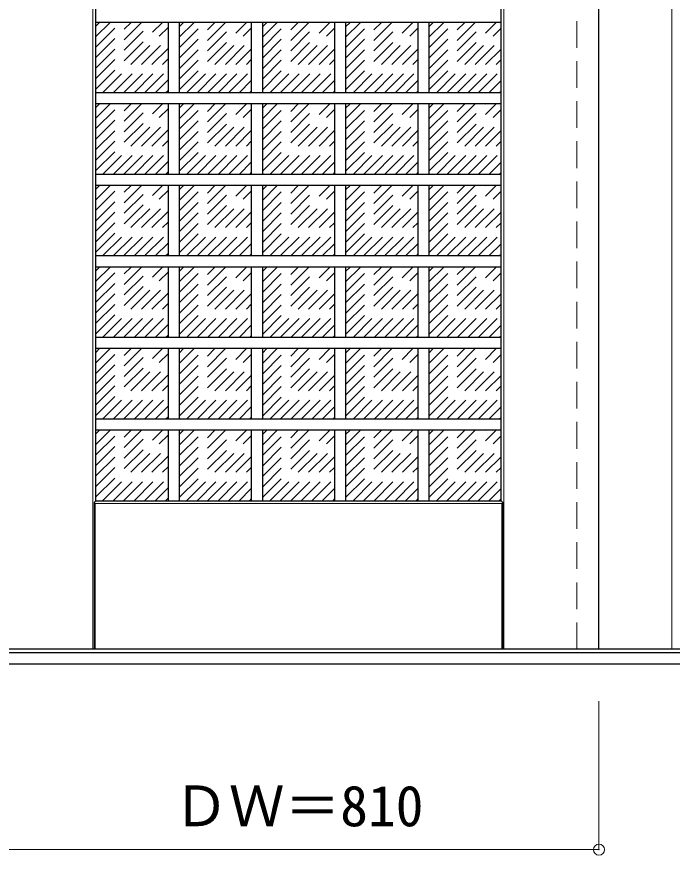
# Model space of a CAD drawing. Units: millimetres, scale not verified. Extents: x -6000 to 5700, y -4307 to 4260.
# Drawn here: x 2920 to 3804, y 1148 to 2278 of the extents above; entities that cross this region are included whole.
import ezdxf
from ezdxf.enums import TextEntityAlignment as Align

# ---------------------------------------------------------------- set-up
doc = ezdxf.new("R2010")
doc.units = ezdxf.units.MM
doc.header["$LTSCALE"] = 30
doc.header["$PDMODE"] = 32
doc.header["$PDSIZE"] = 15
doc.linetypes.add('CHAIN1', pattern=[8, 5, -1, 1, -1])
doc.linetypes.add('DASHED1', pattern=[1.8, 1.2, -0.6])
for name, color, linetype, lineweight in [('0-1_通り芯', 7, 'CHAIN1', 18), ('0-2_扉', 3, 'Continuous', 25), ('0-3_仕上げ', 4, 'Continuous', 9), ('0-4_枠', 3, 'Continuous', 25), ('0-B_寸法', 7, 'Continuous', 9), ('0-C_ハッチ', 4, 'DASHED1', 9)]:
    doc.layers.add(name, color=color, linetype=linetype, lineweight=lineweight)
doc.styles.add('ＭＳ ゴシック', font='')
doc.styles.get('ＭＳ ゴシック').set_extended_font_data('MS Gothic')

msp = doc.modelspace()

# ---------------------------------------------------------------- linework, layer by layer
at = {"layer": '0-1_通り芯'}
msp.add_line((-5490, 1406), (5690, 1406), dxfattribs=at)
at = {"layer": '0-2_扉', "color": 4, "linetype": 'DASHED1', "lineweight": 9}
msp.add_line((3675, 1426), (3675, 3409), dxfattribs=at)
at = {"layer": '0-2_扉'}
for p, q in [((3705, 1426), (3705, 3409)), ((4482, 1426), (2895, 1426))]:
    msp.add_line(p, q, dxfattribs=at)
at = {"layer": '0-3_仕上げ', "color": 7, "lineweight": 18}
for p, q in [((3023, 1426), (3023, 3409)), ((3577, 1426), (3577, 3409)), ((3803, 1426), (3803, 3409)), ((3024.5, 1623.5), (3027, 1626)), ((3024.5, 1426), (3024.5, 1623.5)), ((3026, 1622), (3024.5, 1623.5)), ((3026, 1426), (3026, 1622)), ((3026, 1622), (3574, 1622)), ((3573, 1626), (3575.5, 1623.5)), ((3574, 1622), (3575.5, 1623.5)), ((3574, 1426), (3574, 1622)), ((3575.5, 1426), (3575.5, 1623.5))]:
    msp.add_line(p, q, dxfattribs=at)
at = {"layer": '0-3_仕上げ', "color": 3, "lineweight": 25}
for p, q in [((3027, 1626), (3027, 3259)), ((3573, 1626), (3573, 3259)), ((3573, 2270.2), (3027, 2270.2)), ((3124.2, 2270.2), (3124.2, 2175.33)), ((3139.2, 2270.2), (3139.2, 2175.33)), ((3236.4, 2270.2), (3236.4, 2175.33)), ((3251.4, 2270.2), (3251.4, 2175.33)), ((3348.6, 2270.2), (3348.6, 2175.33)), ((3363.6, 2270.2), (3363.6, 2175.33)), ((3460.8, 2270.2), (3460.8, 2175.33)), ((3475.8, 2270.2), (3475.8, 2175.33)), ((3573, 2175.33), (3027, 2175.33)), ((3573, 2160.33), (3027, 2160.33)), ((3124.2, 2160.33), (3124.2, 2065.47)), ((3139.2, 2160.33), (3139.2, 2065.47)), ((3236.4, 2160.33), (3236.4, 2065.47)), ((3251.4, 2160.33), (3251.4, 2065.47)), ((3348.6, 2160.33), (3348.6, 2065.47)), ((3363.6, 2160.33), (3363.6, 2065.47)), ((3460.8, 2160.33), (3460.8, 2065.47)), ((3475.8, 2160.33), (3475.8, 2065.47)), ((3573, 2065.47), (3027, 2065.47)), ((3573, 2050.47), (3027, 2050.47)), ((3124.2, 2050.47), (3124.2, 1955.6)), ((3139.2, 2050.47), (3139.2, 1955.6)), ((3236.4, 2050.47), (3236.4, 1955.6)), ((3251.4, 2050.47), (3251.4, 1955.6)), ((3348.6, 2050.47), (3348.6, 1955.6)), ((3363.6, 2050.47), (3363.6, 1955.6)), ((3460.8, 2050.47), (3460.8, 1955.6)), ((3475.8, 2050.47), (3475.8, 1955.6)), ((3573, 1955.6), (3027, 1955.6)), ((3573, 1940.6), (3027, 1940.6)), ((3124.2, 1940.6), (3124.2, 1845.73)), ((3139.2, 1940.6), (3139.2, 1845.73)), ((3236.4, 1940.6), (3236.4, 1845.73)), ((3251.4, 1940.6), (3251.4, 1845.73)), ((3348.6, 1940.6), (3348.6, 1845.73)), ((3363.6, 1940.6), (3363.6, 1845.73)), ((3460.8, 1940.6), (3460.8, 1845.73)), ((3475.8, 1940.6), (3475.8, 1845.73)), ((3573, 1845.73), (3027, 1845.73)), ((3573, 1830.73), (3027, 1830.73)), ((3124.2, 1830.73), (3124.2, 1735.87)), ((3139.2, 1830.73), (3139.2, 1735.87)), ((3236.4, 1830.73), (3236.4, 1735.87)), ((3251.4, 1830.73), (3251.4, 1735.87)), ((3348.6, 1830.73), (3348.6, 1735.87)), ((3363.6, 1830.73), (3363.6, 1735.87)), ((3460.8, 1830.73), (3460.8, 1735.87)), ((3475.8, 1830.73), (3475.8, 1735.87)), ((3573, 1735.87), (3027, 1735.87)), ((3573, 1720.87), (3027, 1720.87)), ((3124.2, 1720.87), (3124.2, 1626)), ((3139.2, 1720.87), (3139.2, 1626)), ((3236.4, 1720.87), (3236.4, 1626)), ((3251.4, 1720.87), (3251.4, 1626)), ((3348.6, 1720.87), (3348.6, 1626)), ((3363.6, 1720.87), (3363.6, 1626)), ((3460.8, 1720.87), (3460.8, 1626)), ((3475.8, 1720.87), (3475.8, 1626)), ((3027, 1626), (3573, 1626))]:
    msp.add_line(p, q, dxfattribs=at)
at = {"layer": '0-4_枠'}
for p, q in [((4482, 1421), (1308, 1421)), ((4512, 1406), (1278, 1406))]:
    msp.add_line(p, q, dxfattribs=at)
at = {"layer": '0-B_寸法', "color": 4}
msp.add_lwpolyline([(2085, 1156), (3705, 1156), (3705, 1356)], dxfattribs=at)
at = {"layer": '0-B_寸法'}
msp.add_point((3705, 1156), dxfattribs=at)
at = {"layer": '0-C_ハッチ'}
for p, q in [((3027, 2180.39), (3116.81, 2270.2)), ((3027, 2194.53), (3102.67, 2270.2)), ((3027, 2208.67), (3088.53, 2270.2)), ((3027, 2222.81), (3074.39, 2270.2)), ((3027, 2236.96), (3060.24, 2270.2)), ((3027, 2251.1), (3046.1, 2270.2)), ((3027, 2265.24), (3031.96, 2270.2)), ((3139.2, 2179.45), (3229.95, 2270.2)), ((3139.2, 2193.59), (3215.81, 2270.2)), ((3139.2, 2207.73), (3201.66, 2270.2)), ((3139.2, 2221.88), (3187.52, 2270.2)), ((3139.2, 2236.02), (3173.38, 2270.2)), ((3139.2, 2250.16), (3159.24, 2270.2)), ((3139.2, 2264.3), (3145.1, 2270.2)), ((3251.4, 2179.45), (3342.15, 2270.2)), ((3251.4, 2193.59), (3328.01, 2270.2)), ((3251.4, 2207.73), (3313.86, 2270.2)), ((3251.4, 2221.88), (3299.72, 2270.2)), ((3251.4, 2236.02), (3285.58, 2270.2)), ((3251.4, 2250.16), (3271.44, 2270.2)), ((3251.4, 2264.3), (3257.3, 2270.2)), ((3363.6, 2179.45), (3454.35, 2270.2)), ((3363.6, 2193.59), (3440.21, 2270.2)), ((3363.6, 2207.73), (3426.06, 2270.2)), ((3363.6, 2221.88), (3411.92, 2270.2)), ((3363.6, 2236.02), (3397.78, 2270.2)), ((3363.6, 2250.16), (3383.64, 2270.2)), ((3363.6, 2264.3), (3369.5, 2270.2)), ((3475.8, 2179.45), (3566.55, 2270.2)), ((3475.8, 2193.59), (3552.41, 2270.2)), ((3475.8, 2207.73), (3538.26, 2270.2)), ((3475.8, 2221.88), (3524.12, 2270.2)), ((3475.8, 2236.02), (3509.98, 2270.2)), ((3475.8, 2250.16), (3495.84, 2270.2)), ((3475.8, 2264.3), (3481.7, 2270.2)), ((3036.09, 2175.33), (3124.2, 2263.45)), ((3149.22, 2175.33), (3236.4, 2262.51)), ((3261.42, 2175.33), (3348.6, 2262.51)), ((3373.62, 2175.33), (3460.8, 2262.51)), ((3485.82, 2175.33), (3573, 2262.51)), ((3050.23, 2175.33), (3124.2, 2249.3)), ((3163.37, 2175.33), (3236.4, 2248.37)), ((3275.57, 2175.33), (3348.6, 2248.37)), ((3387.77, 2175.33), (3460.8, 2248.37)), ((3499.97, 2175.33), (3573, 2248.37)), ((3064.37, 2175.33), (3124.2, 2235.16)), ((3177.51, 2175.33), (3236.4, 2234.22)), ((3289.71, 2175.33), (3348.6, 2234.22)), ((3401.91, 2175.33), (3460.8, 2234.22)), ((3514.11, 2175.33), (3573, 2234.22)), ((3078.51, 2175.33), (3124.2, 2221.02)), ((3191.65, 2175.33), (3236.4, 2220.08)), ((3303.85, 2175.33), (3348.6, 2220.08)), ((3416.05, 2175.33), (3460.8, 2220.08)), ((3528.25, 2175.33), (3573, 2220.08)), ((3092.66, 2175.33), (3124.2, 2206.88)), ((3205.79, 2175.33), (3236.4, 2205.94)), ((3317.99, 2175.33), (3348.6, 2205.94)), ((3430.19, 2175.33), (3460.8, 2205.94)), ((3542.39, 2175.33), (3573, 2205.94)), ((3106.8, 2175.33), (3124.2, 2192.73)), ((3219.94, 2175.33), (3236.4, 2191.8)), ((3332.14, 2175.33), (3348.6, 2191.8)), ((3444.34, 2175.33), (3460.8, 2191.8)), ((3556.54, 2175.33), (3573, 2191.8)), ((3120.94, 2175.33), (3124.2, 2178.59)), ((3234.08, 2175.33), (3236.4, 2177.66)), ((3346.28, 2175.33), (3348.6, 2177.66)), ((3458.48, 2175.33), (3460.8, 2177.66)), ((3570.68, 2175.33), (3573, 2177.66)), ((3027, 2070.52), (3116.81, 2160.33)), ((3027, 2084.66), (3102.67, 2160.33)), ((3027, 2098.81), (3088.53, 2160.33)), ((3027, 2112.95), (3074.39, 2160.33)), ((3027, 2127.09), (3060.24, 2160.33)), ((3027, 2141.23), (3046.1, 2160.33)), ((3027, 2155.37), (3031.96, 2160.33)), ((3139.2, 2069.58), (3229.95, 2160.33)), ((3139.2, 2083.73), (3215.81, 2160.33)), ((3139.2, 2097.87), (3201.66, 2160.33)), ((3139.2, 2112.01), (3187.52, 2160.33)), ((3139.2, 2126.15), (3173.38, 2160.33)), ((3139.2, 2140.29), (3159.24, 2160.33)), ((3139.2, 2154.44), (3145.1, 2160.33)), ((3251.4, 2069.58), (3342.15, 2160.33)), ((3251.4, 2083.73), (3328.01, 2160.33)), ((3251.4, 2097.87), (3313.86, 2160.33)), ((3251.4, 2112.01), (3299.72, 2160.33)), ((3251.4, 2126.15), (3285.58, 2160.33)), ((3251.4, 2140.29), (3271.44, 2160.33)), ((3251.4, 2154.44), (3257.3, 2160.33)), ((3363.6, 2069.58), (3454.35, 2160.33)), ((3363.6, 2083.73), (3440.21, 2160.33)), ((3363.6, 2097.87), (3426.06, 2160.33)), ((3363.6, 2112.01), (3411.92, 2160.33)), ((3363.6, 2126.15), (3397.78, 2160.33)), ((3363.6, 2140.29), (3383.64, 2160.33)), ((3363.6, 2154.44), (3369.5, 2160.33)), ((3475.8, 2069.58), (3566.55, 2160.33)), ((3475.8, 2083.73), (3552.41, 2160.33)), ((3475.8, 2097.87), (3538.26, 2160.33)), ((3475.8, 2112.01), (3524.12, 2160.33)), ((3475.8, 2126.15), (3509.98, 2160.33)), ((3475.8, 2140.29), (3495.84, 2160.33)), ((3475.8, 2154.44), (3481.7, 2160.33)), ((3036.09, 2065.47), (3124.2, 2153.58)), ((3149.22, 2065.47), (3236.4, 2152.64)), ((3261.42, 2065.47), (3348.6, 2152.64)), ((3373.62, 2065.47), (3460.8, 2152.64)), ((3485.82, 2065.47), (3573, 2152.64)), ((3050.23, 2065.47), (3124.2, 2139.44)), ((3163.37, 2065.47), (3236.4, 2138.5)), ((3275.57, 2065.47), (3348.6, 2138.5)), ((3387.77, 2065.47), (3460.8, 2138.5)), ((3499.97, 2065.47), (3573, 2138.5)), ((3064.37, 2065.47), (3124.2, 2125.29)), ((3177.51, 2065.47), (3236.4, 2124.36)), ((3289.71, 2065.47), (3348.6, 2124.36)), ((3401.91, 2065.47), (3460.8, 2124.36)), ((3514.11, 2065.47), (3573, 2124.36)), ((3078.51, 2065.47), (3124.2, 2111.15)), ((3191.65, 2065.47), (3236.4, 2110.22)), ((3303.85, 2065.47), (3348.6, 2110.22)), ((3416.05, 2065.47), (3460.8, 2110.22)), ((3528.25, 2065.47), (3573, 2110.22)), ((3092.66, 2065.47), (3124.2, 2097.01)), ((3205.79, 2065.47), (3236.4, 2096.07)), ((3317.99, 2065.47), (3348.6, 2096.07)), ((3430.19, 2065.47), (3460.8, 2096.07)), ((3542.39, 2065.47), (3573, 2096.07)), ((3106.8, 2065.47), (3124.2, 2082.87)), ((3219.94, 2065.47), (3236.4, 2081.93)), ((3332.14, 2065.47), (3348.6, 2081.93)), ((3444.34, 2065.47), (3460.8, 2081.93)), ((3556.54, 2065.47), (3573, 2081.93)), ((3120.94, 2065.47), (3124.2, 2068.73)), ((3234.08, 2065.47), (3236.4, 2067.79)), ((3346.28, 2065.47), (3348.6, 2067.79)), ((3458.48, 2065.47), (3460.8, 2067.79)), ((3570.68, 2065.47), (3573, 2067.79)), ((3027, 1960.65), (3116.81, 2050.47)), ((3027, 1974.8), (3102.67, 2050.47)), ((3027, 1988.94), (3088.53, 2050.47)), ((3027, 2003.08), (3074.39, 2050.47)), ((3027, 2017.22), (3060.24, 2050.47)), ((3027, 2031.36), (3046.1, 2050.47)), ((3027, 2045.51), (3031.96, 2050.47)), ((3139.2, 1959.72), (3229.95, 2050.47)), ((3139.2, 1973.86), (3215.81, 2050.47)), ((3139.2, 1988), (3201.66, 2050.47)), ((3139.2, 2002.14), (3187.52, 2050.47)), ((3139.2, 2016.29), (3173.38, 2050.47)), ((3139.2, 2030.43), (3159.24, 2050.47)), ((3139.2, 2044.57), (3145.1, 2050.47)), ((3251.4, 1959.72), (3342.15, 2050.47)), ((3251.4, 1973.86), (3328.01, 2050.47)), ((3251.4, 1988), (3313.86, 2050.47)), ((3251.4, 2002.14), (3299.72, 2050.47)), ((3251.4, 2016.29), (3285.58, 2050.47)), ((3251.4, 2030.43), (3271.44, 2050.47)), ((3251.4, 2044.57), (3257.3, 2050.47)), ((3363.6, 1959.72), (3454.35, 2050.47)), ((3363.6, 1973.86), (3440.21, 2050.47)), ((3363.6, 1988), (3426.06, 2050.47)), ((3363.6, 2002.14), (3411.92, 2050.47)), ((3363.6, 2016.29), (3397.78, 2050.47)), ((3363.6, 2030.43), (3383.64, 2050.47)), ((3363.6, 2044.57), (3369.5, 2050.47)), ((3475.8, 1959.72), (3566.55, 2050.47)), ((3475.8, 1973.86), (3552.41, 2050.47)), ((3475.8, 1988), (3538.26, 2050.47)), ((3475.8, 2002.14), (3524.12, 2050.47)), ((3475.8, 2016.29), (3509.98, 2050.47)), ((3475.8, 2030.43), (3495.84, 2050.47)), ((3475.8, 2044.57), (3481.7, 2050.47)), ((3036.09, 1955.6), (3124.2, 2043.71)), ((3149.22, 1955.6), (3236.4, 2042.77)), ((3261.42, 1955.6), (3348.6, 2042.77)), ((3373.62, 1955.6), (3460.8, 2042.77)), ((3485.82, 1955.6), (3573, 2042.77)), ((3050.23, 1955.6), (3124.2, 2029.57)), ((3163.37, 1955.6), (3236.4, 2028.63)), ((3275.57, 1955.6), (3348.6, 2028.63)), ((3387.77, 1955.6), (3460.8, 2028.63)), ((3499.97, 1955.6), (3573, 2028.63)), ((3064.37, 1955.6), (3124.2, 2015.43)), ((3177.51, 1955.6), (3236.4, 2014.49)), ((3289.71, 1955.6), (3348.6, 2014.49)), ((3401.91, 1955.6), (3460.8, 2014.49)), ((3514.11, 1955.6), (3573, 2014.49)), ((3078.51, 1955.6), (3124.2, 2001.29)), ((3191.65, 1955.6), (3236.4, 2000.35)), ((3303.85, 1955.6), (3348.6, 2000.35)), ((3416.05, 1955.6), (3460.8, 2000.35)), ((3528.25, 1955.6), (3573, 2000.35)), ((3092.66, 1955.6), (3124.2, 1987.14)), ((3205.79, 1955.6), (3236.4, 1986.21)), ((3317.99, 1955.6), (3348.6, 1986.21)), ((3430.19, 1955.6), (3460.8, 1986.21)), ((3542.39, 1955.6), (3573, 1986.21)), ((3106.8, 1955.6), (3124.2, 1973)), ((3219.94, 1955.6), (3236.4, 1972.06)), ((3332.14, 1955.6), (3348.6, 1972.06)), ((3444.34, 1955.6), (3460.8, 1972.06)), ((3556.54, 1955.6), (3573, 1972.06)), ((3120.94, 1955.6), (3124.2, 1958.86)), ((3234.08, 1955.6), (3236.4, 1957.92)), ((3346.28, 1955.6), (3348.6, 1957.92)), ((3458.48, 1955.6), (3460.8, 1957.92)), ((3570.68, 1955.6), (3573, 1957.92)), ((3027, 1850.79), (3116.81, 1940.6)), ((3027, 1864.93), (3102.67, 1940.6)), ((3027, 1879.07), (3088.53, 1940.6)), ((3027, 1893.21), (3074.39, 1940.6)), ((3027, 1907.36), (3060.24, 1940.6)), ((3027, 1921.5), (3046.1, 1940.6)), ((3027, 1935.64), (3031.96, 1940.6)), ((3036.09, 1845.73), (3124.2, 1933.85)), ((3139.2, 1849.85), (3229.95, 1940.6)), ((3139.2, 1863.99), (3215.81, 1940.6)), ((3139.2, 1878.13), (3201.66, 1940.6)), ((3139.2, 1892.28), (3187.52, 1940.6)), ((3139.2, 1906.42), (3173.38, 1940.6)), ((3139.2, 1920.56), (3159.24, 1940.6)), ((3139.2, 1934.7), (3145.1, 1940.6)), ((3149.22, 1845.73), (3236.4, 1932.91)), ((3251.4, 1849.85), (3342.15, 1940.6)), ((3251.4, 1863.99), (3328.01, 1940.6)), ((3251.4, 1878.13), (3313.86, 1940.6)), ((3251.4, 1892.28), (3299.72, 1940.6)), ((3251.4, 1906.42), (3285.58, 1940.6)), ((3251.4, 1920.56), (3271.44, 1940.6)), ((3251.4, 1934.7), (3257.3, 1940.6)), ((3261.42, 1845.73), (3348.6, 1932.91)), ((3363.6, 1849.85), (3454.35, 1940.6)), ((3363.6, 1863.99), (3440.21, 1940.6)), ((3363.6, 1878.13), (3426.06, 1940.6)), ((3363.6, 1892.28), (3411.92, 1940.6)), ((3363.6, 1906.42), (3397.78, 1940.6)), ((3363.6, 1920.56), (3383.64, 1940.6)), ((3363.6, 1934.7), (3369.5, 1940.6)), ((3373.62, 1845.73), (3460.8, 1932.91)), ((3475.8, 1849.85), (3566.55, 1940.6)), ((3475.8, 1863.99), (3552.41, 1940.6)), ((3475.8, 1878.13), (3538.26, 1940.6)), ((3475.8, 1892.28), (3524.12, 1940.6)), ((3475.8, 1906.42), (3509.98, 1940.6)), ((3475.8, 1920.56), (3495.84, 1940.6)), ((3475.8, 1934.7), (3481.7, 1940.6)), ((3485.82, 1845.73), (3573, 1932.91)), ((3050.23, 1845.73), (3124.2, 1919.7)), ((3163.37, 1845.73), (3236.4, 1918.77)), ((3275.57, 1845.73), (3348.6, 1918.77)), ((3387.77, 1845.73), (3460.8, 1918.77)), ((3499.97, 1845.73), (3573, 1918.77)), ((3064.37, 1845.73), (3124.2, 1905.56)), ((3177.51, 1845.73), (3236.4, 1904.62)), ((3289.71, 1845.73), (3348.6, 1904.62)), ((3401.91, 1845.73), (3460.8, 1904.62)), ((3514.11, 1845.73), (3573, 1904.62)), ((3078.51, 1845.73), (3124.2, 1891.42)), ((3191.65, 1845.73), (3236.4, 1890.48)), ((3303.85, 1845.73), (3348.6, 1890.48)), ((3416.05, 1845.73), (3460.8, 1890.48)), ((3528.25, 1845.73), (3573, 1890.48)), ((3092.66, 1845.73), (3124.2, 1877.28)), ((3205.79, 1845.73), (3236.4, 1876.34)), ((3317.99, 1845.73), (3348.6, 1876.34)), ((3430.19, 1845.73), (3460.8, 1876.34)), ((3542.39, 1845.73), (3573, 1876.34)), ((3106.8, 1845.73), (3124.2, 1863.13)), ((3219.94, 1845.73), (3236.4, 1862.2)), ((3332.14, 1845.73), (3348.6, 1862.2)), ((3444.34, 1845.73), (3460.8, 1862.2)), ((3556.54, 1845.73), (3573, 1862.2)), ((3120.94, 1845.73), (3124.2, 1848.99)), ((3234.08, 1845.73), (3236.4, 1848.06)), ((3346.28, 1845.73), (3348.6, 1848.06)), ((3458.48, 1845.73), (3460.8, 1848.06)), ((3570.68, 1845.73), (3573, 1848.06)), ((3027, 1740.92), (3116.81, 1830.73)), ((3027, 1755.06), (3102.67, 1830.73)), ((3027, 1769.21), (3088.53, 1830.73)), ((3027, 1783.35), (3074.39, 1830.73)), ((3027, 1797.49), (3060.24, 1830.73)), ((3027, 1811.63), (3046.1, 1830.73)), ((3027, 1825.77), (3031.96, 1830.73)), ((3139.2, 1739.98), (3229.95, 1830.73)), ((3139.2, 1754.13), (3215.81, 1830.73)), ((3139.2, 1768.27), (3201.66, 1830.73)), ((3139.2, 1782.41), (3187.52, 1830.73)), ((3139.2, 1796.55), (3173.38, 1830.73)), ((3139.2, 1810.69), (3159.24, 1830.73)), ((3139.2, 1824.84), (3145.1, 1830.73)), ((3251.4, 1739.98), (3342.15, 1830.73)), ((3251.4, 1754.13), (3328.01, 1830.73)), ((3251.4, 1768.27), (3313.86, 1830.73)), ((3251.4, 1782.41), (3299.72, 1830.73)), ((3251.4, 1796.55), (3285.58, 1830.73)), ((3251.4, 1810.69), (3271.44, 1830.73)), ((3251.4, 1824.84), (3257.3, 1830.73)), ((3363.6, 1739.98), (3454.35, 1830.73)), ((3363.6, 1754.13), (3440.21, 1830.73)), ((3363.6, 1768.27), (3426.06, 1830.73)), ((3363.6, 1782.41), (3411.92, 1830.73)), ((3363.6, 1796.55), (3397.78, 1830.73)), ((3363.6, 1810.69), (3383.64, 1830.73)), ((3363.6, 1824.84), (3369.5, 1830.73)), ((3475.8, 1739.98), (3566.55, 1830.73)), ((3475.8, 1754.13), (3552.41, 1830.73)), ((3475.8, 1768.27), (3538.26, 1830.73)), ((3475.8, 1782.41), (3524.12, 1830.73)), ((3475.8, 1796.55), (3509.98, 1830.73)), ((3475.8, 1810.69), (3495.84, 1830.73)), ((3475.8, 1824.84), (3481.7, 1830.73)), ((3036.09, 1735.87), (3124.2, 1823.98)), ((3149.22, 1735.87), (3236.4, 1823.04)), ((3261.42, 1735.87), (3348.6, 1823.04)), ((3373.62, 1735.87), (3460.8, 1823.04)), ((3485.82, 1735.87), (3573, 1823.04)), ((3050.23, 1735.87), (3124.2, 1809.84)), ((3163.37, 1735.87), (3236.4, 1808.9)), ((3275.57, 1735.87), (3348.6, 1808.9)), ((3387.77, 1735.87), (3460.8, 1808.9)), ((3499.97, 1735.87), (3573, 1808.9)), ((3064.37, 1735.87), (3124.2, 1795.69)), ((3177.51, 1735.87), (3236.4, 1794.76)), ((3289.71, 1735.87), (3348.6, 1794.76)), ((3401.91, 1735.87), (3460.8, 1794.76)), ((3514.11, 1735.87), (3573, 1794.76)), ((3078.51, 1735.87), (3124.2, 1781.55)), ((3191.65, 1735.87), (3236.4, 1780.62)), ((3303.85, 1735.87), (3348.6, 1780.62)), ((3416.05, 1735.87), (3460.8, 1780.62)), ((3528.25, 1735.87), (3573, 1780.62)), ((3092.66, 1735.87), (3124.2, 1767.41)), ((3205.79, 1735.87), (3236.4, 1766.47)), ((3317.99, 1735.87), (3348.6, 1766.47)), ((3430.19, 1735.87), (3460.8, 1766.47)), ((3542.39, 1735.87), (3573, 1766.47)), ((3106.8, 1735.87), (3124.2, 1753.27)), ((3219.94, 1735.87), (3236.4, 1752.33)), ((3332.14, 1735.87), (3348.6, 1752.33)), ((3444.34, 1735.87), (3460.8, 1752.33)), ((3556.54, 1735.87), (3573, 1752.33)), ((3120.94, 1735.87), (3124.2, 1739.13)), ((3234.08, 1735.87), (3236.4, 1738.19)), ((3346.28, 1735.87), (3348.6, 1738.19)), ((3458.48, 1735.87), (3460.8, 1738.19)), ((3570.68, 1735.87), (3573, 1738.19)), ((3027, 1631.05), (3116.81, 1720.87)), ((3027, 1645.2), (3102.67, 1720.87)), ((3027, 1659.34), (3088.53, 1720.87)), ((3027, 1673.48), (3074.39, 1720.87)), ((3027, 1687.62), (3060.24, 1720.87)), ((3027, 1701.76), (3046.1, 1720.87)), ((3027, 1715.91), (3031.96, 1720.87)), ((3139.2, 1630.12), (3229.95, 1720.87)), ((3139.2, 1644.26), (3215.81, 1720.87)), ((3139.2, 1658.4), (3201.66, 1720.87)), ((3139.2, 1672.54), (3187.52, 1720.87)), ((3139.2, 1686.69), (3173.38, 1720.87)), ((3139.2, 1700.83), (3159.24, 1720.87)), ((3139.2, 1714.97), (3145.1, 1720.87)), ((3251.4, 1630.12), (3342.15, 1720.87)), ((3251.4, 1644.26), (3328.01, 1720.87)), ((3251.4, 1658.4), (3313.86, 1720.87)), ((3251.4, 1672.54), (3299.72, 1720.87)), ((3251.4, 1686.69), (3285.58, 1720.87)), ((3251.4, 1700.83), (3271.44, 1720.87)), ((3251.4, 1714.97), (3257.3, 1720.87)), ((3363.6, 1630.12), (3454.35, 1720.87)), ((3363.6, 1644.26), (3440.21, 1720.87)), ((3363.6, 1658.4), (3426.06, 1720.87)), ((3363.6, 1672.54), (3411.92, 1720.87)), ((3363.6, 1686.69), (3397.78, 1720.87)), ((3363.6, 1700.83), (3383.64, 1720.87)), ((3363.6, 1714.97), (3369.5, 1720.87)), ((3475.8, 1630.12), (3566.55, 1720.87)), ((3475.8, 1644.26), (3552.41, 1720.87)), ((3475.8, 1658.4), (3538.26, 1720.87)), ((3475.8, 1672.54), (3524.12, 1720.87)), ((3475.8, 1686.69), (3509.98, 1720.87)), ((3475.8, 1700.83), (3495.84, 1720.87)), ((3475.8, 1714.97), (3481.7, 1720.87)), ((3036.09, 1626), (3124.2, 1714.11)), ((3149.22, 1626), (3236.4, 1713.17)), ((3261.42, 1626), (3348.6, 1713.17)), ((3373.62, 1626), (3460.8, 1713.17)), ((3485.82, 1626), (3573, 1713.17)), ((3050.23, 1626), (3124.2, 1699.97)), ((3163.37, 1626), (3236.4, 1699.03)), ((3275.57, 1626), (3348.6, 1699.03)), ((3387.77, 1626), (3460.8, 1699.03)), ((3499.97, 1626), (3573, 1699.03)), ((3064.37, 1626), (3124.2, 1685.83)), ((3177.51, 1626), (3236.4, 1684.89)), ((3289.71, 1626), (3348.6, 1684.89)), ((3401.91, 1626), (3460.8, 1684.89)), ((3514.11, 1626), (3573, 1684.89)), ((3078.51, 1626), (3124.2, 1671.69)), ((3191.65, 1626), (3236.4, 1670.75)), ((3303.85, 1626), (3348.6, 1670.75)), ((3416.05, 1626), (3460.8, 1670.75)), ((3528.25, 1626), (3573, 1670.75)), ((3092.66, 1626), (3124.2, 1657.54)), ((3205.79, 1626), (3236.4, 1656.61)), ((3317.99, 1626), (3348.6, 1656.61)), ((3430.19, 1626), (3460.8, 1656.61)), ((3542.39, 1626), (3573, 1656.61)), ((3106.8, 1626), (3124.2, 1643.4)), ((3219.94, 1626), (3236.4, 1642.46)), ((3332.14, 1626), (3348.6, 1642.46)), ((3444.34, 1626), (3460.8, 1642.46)), ((3556.54, 1626), (3573, 1642.46)), ((3120.94, 1626), (3124.2, 1629.26)), ((3234.08, 1626), (3236.4, 1628.32)), ((3346.28, 1626), (3348.6, 1628.32)), ((3458.48, 1626), (3460.8, 1628.32)), ((3570.68, 1626), (3573, 1628.32))]:
    msp.add_line(p, q, dxfattribs=at)

# ---------------------------------------------------------------- texts
at = {"layer": '0-B_寸法', "style": 'ＭＳ ゴシック'}
msp.add_text('ＤＷ＝810', height=54.99, dxfattribs=at).set_placement((3131.25, 1171), align=Align.BOTTOM_LEFT)

doc.saveas('drawing.dxf')
